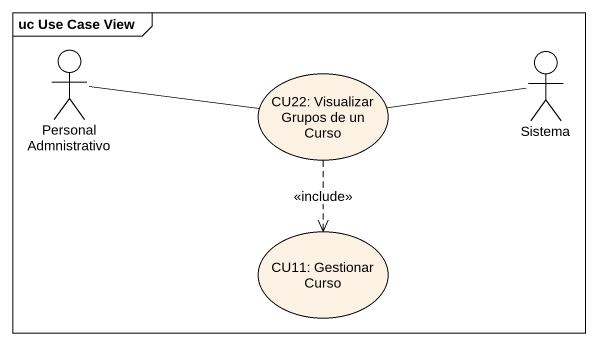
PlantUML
@startuml
mainframe uc Use Case View
actor "Personal Admnistrativo" as Personal_Admnistrativo
usecase "CU22: Visualizar Grupos de un Curso" as CU22_Visualizar_Grupos_de
actor Sistema
usecase "CU11: Gestionar Curso" as CU11_Gestionar_Curso
Personal_Admnistrativo -right- CU22_Visualizar_Grupos_de
CU22_Visualizar_Grupos_de ..> CU11_Gestionar_Curso : <<include>>
Sistema -left- CU22_Visualizar_Grupos_de
@enduml
